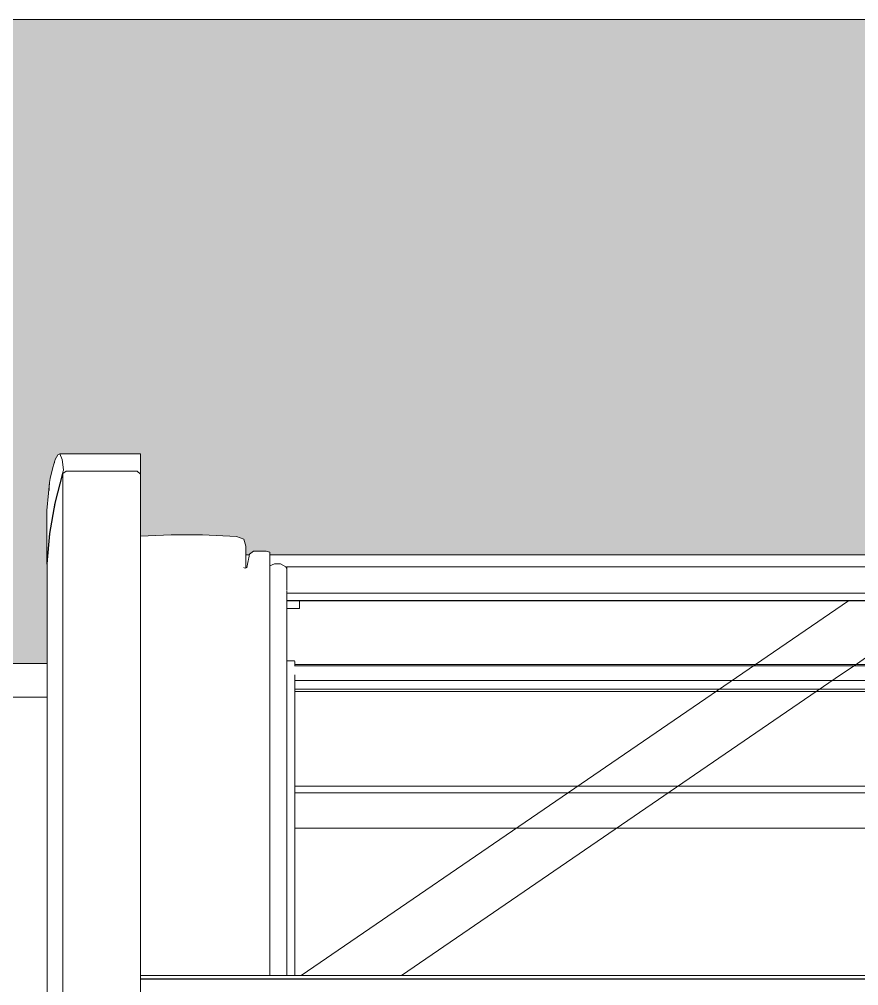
# Model space of a CAD drawing. Header units: metres. Extents: x -208 to 1512, y -277 to 123.
# Drawn here: x 8.61 to 9.045, y -0.899 to -0.399 of the extents above; entities that cross this region are included whole.
import ezdxf

# ---------------------------------------------------------------- set-up
doc = ezdxf.new("R2010")
doc.units = ezdxf.units.M
doc.header["$MEASUREMENT"] = 0
doc.linetypes.add('Wipeout_Contour', pattern=[1, 0, -1])
doc.layers.add('325 Dachfenster', color=7, linetype='Continuous')
doc.layers.add('330 Dachaufbau', color=7, linetype='Continuous')

# ---------------------------------------------------------------- blocks, each defined once
blk = doc.blocks.new('Dachfläche_7_4', base_point=(6.325, -0.39851))
at = {"layer": '330 Dachaufbau', "color": 7, "linetype": 'Continuous', "lineweight": 18, "flags": 128}
blk.add_lwpolyline([(6.325, -0.39851), (12.655, -0.39851)], dxfattribs=at)
at = {"color": 254, "linetype": 'Wipeout_Contour', "lineweight": 0, "ltscale": 38.158556}
blk.add_wipeout([(11.16835, -0.73222), (7.80835, -0.73222), (7.80835, -0.76511), (11.16835, -0.76511)], dxfattribs=at).dxf.layer = '330 Dachaufbau'
at = {"layer": '330 Dachaufbau', "linetype": 'Continuous', "lineweight": 0, "true_color": 0x000000}
h = blk.add_hatch(color=18, dxfattribs=at)
h.paths.add_polyline_path([(6.325, -0.39851), (6.325, -1.51148), (12.655, -1.51148), (12.655, -0.39851)])
h.paths.add_polyline_path([(7.80835, -1.24173), (7.80835, -0.73222), (11.16835, -0.73222), (11.16835, -1.24173)], flags=0)
at = {"layer": '330 Dachaufbau', "color": 7, "linetype": 'Continuous', "lineweight": 18, "flags": 128}
blk.add_lwpolyline([(11.16835, -0.73222), (7.80835, -0.73222)], dxfattribs=at)
at = {"color": 254, "linetype": 'Wipeout_Contour', "lineweight": 0, "ltscale": 38.186837}
blk.add_wipeout([(11.16835, -0.8121), (7.80835, -0.8121), (7.80835, -0.83559), (11.16835, -0.83559)], dxfattribs=at).dxf.layer = '330 Dachaufbau'
at = {"layer": '330 Dachaufbau', "color": 7, "linetype": 'Continuous', "lineweight": 18, "flags": 128}
blk.add_lwpolyline([(7.80835, -0.83559), (11.16835, -0.83559)], dxfattribs=at)
at = {"color": 254, "linetype": 'Wipeout_Contour', "lineweight": 0, "ltscale": 38.173574}
blk.add_wipeout([(11.16835, -0.76511), (7.80835, -0.76511), (7.80835, -0.8121), (11.16835, -0.8121)], dxfattribs=at).dxf.layer = '330 Dachaufbau'
blk = doc.blocks.new('VELUX SlopeRoofBundle[15]_4')
at = {"color": 254, "linetype": 'Wipeout_Contour', "lineweight": 0, "ltscale": 43.16614}
blk.add_wipeout([(8.6243, -0.65301), (8.6243, -0.68065), (8.6256, -0.66489), (8.6256, -0.63845), (8.62507, -0.64404)], dxfattribs=at).dxf.layer = '325 Dachfenster'
at = {"color": 254, "linetype": 'Wipeout_Contour', "lineweight": 0, "ltscale": 34.927067}
blk.add_wipeout([(8.6887, -0.67361), (8.6728, -0.67429), (8.6728, -0.89401), (8.6887, -0.89401)], dxfattribs=at).dxf.layer = '325 Dachfenster'
at = {"color": 254, "linetype": 'Wipeout_Contour', "lineweight": 0, "ltscale": 35.157843}
blk.add_wipeout([(8.7379, -0.674), (8.7379, -0.89401), (8.7398, -0.89401), (8.7398, -0.67466)], dxfattribs=at).dxf.layer = '325 Dachfenster'
at = {"color": 254, "linetype": 'Wipeout_Contour', "lineweight": 0, "ltscale": 53.317421}
blk.add_wipeout([(8.7264, -0.68267), (8.7263, -0.68263), (8.7263, -0.89401), (8.7271, -0.89401), (8.7271, -0.68293), (8.7264, -0.68268)], dxfattribs=at).dxf.layer = '325 Dachfenster'
at = {"color": 254, "linetype": 'Wipeout_Contour', "lineweight": 0, "ltscale": 36.365891}
blk.add_wipeout([(8.7485, -0.68952), (8.7485, -0.69273), (9.3515, -0.69273), (9.3515, -0.68952)], dxfattribs=at).dxf.layer = '325 Dachfenster'
at = {"color": 254, "linetype": 'Wipeout_Contour', "lineweight": 0, "ltscale": 36.368536}
blk.add_wipeout([(8.7486, -0.69974), (9.3514, -0.69974), (9.3514, -0.69965), (8.7486, -0.69965)], dxfattribs=at).dxf.layer = '325 Dachfenster'
at = {"color": 254, "linetype": 'Wipeout_Contour', "lineweight": 0, "ltscale": 34.600574}
blk.add_wipeout([(8.61, -0.74974), (8.5955, -0.74975), (8.5955, -0.75477), (8.61, -0.75477)], dxfattribs=at).dxf.layer = '325 Dachfenster'
at = {"color": 254, "linetype": 'Wipeout_Contour', "lineweight": 0, "ltscale": 52.113056}
blk.add_wipeout([(8.6256, -0.63845), (8.6256, -0.66489), (8.6283, -0.64922), (8.6283, -0.6272), (8.6273, -0.63076), (8.62599, -0.63647)], dxfattribs=at).dxf.layer = '325 Dachfenster'
at = {"color": 254, "linetype": 'Wipeout_Contour', "lineweight": 0, "ltscale": 35.105939}
blk.add_wipeout([(8.7243, -0.67577), (8.7243, -0.89401), (8.7263, -0.89401), (8.7263, -0.68263)], dxfattribs=at).dxf.layer = '325 Dachfenster'
at = {"color": 254, "linetype": 'Wipeout_Contour', "lineweight": 0, "ltscale": 36.368027}
blk.add_wipeout([(8.7486, -0.69624), (8.7486, -0.69965), (9.3514, -0.69965), (9.3514, -0.69624)], dxfattribs=at).dxf.layer = '325 Dachfenster'
at = {"color": 254, "linetype": 'Wipeout_Contour', "lineweight": 0, "ltscale": 98.232204}
blk.add_wipeout([(8.5955, -0.75477), (8.5955, -1.06427), (8.5963, -1.06932), (8.5976, -1.08603), (8.5976, -1.09471), (8.59761, -1.12357), (8.59762, -1.13397), (8.59763, -1.16316), (8.59763, -1.19678), (8.61, -1.19678), (8.61, -0.75477)], dxfattribs=at).dxf.layer = '325 Dachfenster'
at = {"color": 254, "linetype": 'Wipeout_Contour', "lineweight": 0, "ltscale": 35.096816}
blk.add_wipeout([(8.7225, -0.67436), (8.7225, -0.89401), (8.7243, -0.89401), (8.7243, -0.67577)], dxfattribs=at).dxf.layer = '325 Dachfenster'
at = {"color": 254, "linetype": 'Wipeout_Contour', "lineweight": 0, "ltscale": 35.114053}
blk.add_wipeout([(8.7271, -0.68293), (8.7271, -0.89401), (8.7279, -0.89401), (8.7279, -0.68255)], dxfattribs=at).dxf.layer = '325 Dachfenster'
at = {"color": 254, "linetype": 'Wipeout_Contour', "lineweight": 0, "ltscale": 36.367261}
blk.add_wipeout([(8.7486, -0.69537), (8.7486, -0.69584), (9.3514, -0.69584), (9.3514, -0.69537)], dxfattribs=at).dxf.layer = '325 Dachfenster'
at = {"color": 254, "linetype": 'Wipeout_Contour', "lineweight": 0, "ltscale": 34.658259}
blk.add_wipeout([(8.61, -0.75477), (8.6245, -0.75477), (8.6245, -0.74975), (8.61, -0.74974)], dxfattribs=at).dxf.layer = '325 Dachfenster'
at = {"color": 254, "linetype": 'Wipeout_Contour', "lineweight": 0, "ltscale": 35.05814}
blk.add_wipeout([(8.7049, -0.67361), (8.7049, -0.89401), (8.7225, -0.89401), (8.7225, -0.67436)], dxfattribs=at).dxf.layer = '325 Dachfenster'
at = {"color": 254, "linetype": 'Wipeout_Contour', "lineweight": 0, "ltscale": 35.118693}
blk.add_wipeout([(8.7292, -0.67569), (8.7279, -0.68255), (8.7279, -0.89401), (8.7292, -0.89401)], dxfattribs=at).dxf.layer = '325 Dachfenster'
at = {"color": 254, "linetype": 'Wipeout_Contour', "lineweight": 0, "ltscale": 36.367402}
blk.add_wipeout([(8.7486, -0.69624), (9.3514, -0.69624), (9.3514, -0.69584), (8.7486, -0.69584)], dxfattribs=at).dxf.layer = '325 Dachfenster'
at = {"color": 254, "linetype": 'Wipeout_Contour', "lineweight": 0, "ltscale": 93.391228}
blk.add_wipeout([(8.61, -0.75477), (8.61, -1.19678), (8.62237, -1.19678), (8.62237, -1.16316), (8.62238, -1.13397), (8.62239, -1.12357), (8.6224, -1.09471), (8.6224, -1.08603), (8.6237, -1.06932), (8.6245, -1.06427), (8.6245, -0.75477)], dxfattribs=at).dxf.layer = '325 Dachfenster'
at = {"color": 254, "linetype": 'Wipeout_Contour', "lineweight": 0, "ltscale": 34.990745}
blk.add_wipeout([(8.6887, -0.67361), (8.6887, -0.89401), (8.7049, -0.89401), (8.7049, -0.67361)], dxfattribs=at).dxf.layer = '325 Dachfenster'
at = {"color": 254, "linetype": 'Wipeout_Contour', "lineweight": 0, "ltscale": 35.124063}
blk.add_wipeout([(8.7292, -0.67569), (8.7292, -0.89401), (8.7313, -0.89401), (8.7313, -0.674)], dxfattribs=at).dxf.layer = '325 Dachfenster'
at = {"color": 254, "linetype": 'Wipeout_Contour', "lineweight": 0, "ltscale": 72.680069}
blk.add_wipeout([(9.3515, -0.69344), (8.7485, -0.69344), (8.7485, -0.6943), (8.7486, -0.69458), (8.7486, -0.69537), (9.3514, -0.69537), (9.3514, -0.69458), (9.3515, -0.6943)], dxfattribs=at).dxf.layer = '325 Dachfenster'
at = {"color": 254, "linetype": 'Wipeout_Contour', "lineweight": 0, "ltscale": 34.874998}
blk.add_wipeout([(8.6728, -0.66635), (8.6728, -0.67429), (8.6887, -0.67361), (8.6887, -0.66567)], dxfattribs=at).dxf.layer = '325 Dachfenster'
at = {"color": 254, "linetype": 'Wipeout_Contour', "lineweight": 0, "ltscale": 35.006994}
blk.add_wipeout([(8.7049, -0.67361), (8.7225, -0.67436), (8.7225, -0.66642), (8.7049, -0.66567)], dxfattribs=at).dxf.layer = '325 Dachfenster'
at = {"color": 254, "linetype": 'Wipeout_Contour', "lineweight": 0, "ltscale": 62.016139}
blk.add_wipeout([(8.7263, -0.68254), (8.72633, -0.68264), (8.7264, -0.68267), (8.7264, -0.68268), (8.7271, -0.68293), (8.7273, -0.68284), (8.7273, -0.67149)], dxfattribs=at).dxf.layer = '325 Dachfenster'
at = {"color": 254, "linetype": 'Wipeout_Contour', "lineweight": 0, "ltscale": 35.141062}
blk.add_wipeout([(8.7313, -0.674), (8.7313, -0.89401), (8.7379, -0.89401), (8.7379, -0.674)], dxfattribs=at).dxf.layer = '325 Dachfenster'
at = {"color": 254, "linetype": 'Wipeout_Contour', "lineweight": 0, "ltscale": 36.36648}
blk.add_wipeout([(8.7485, -0.69344), (9.3515, -0.69344), (9.3515, -0.69273), (8.7485, -0.69273)], dxfattribs=at).dxf.layer = '325 Dachfenster'
at = {"color": 254, "linetype": 'Wipeout_Contour', "lineweight": 0, "ltscale": 124.354586}
blk.add_wipeout([(8.6243, -0.68065), (8.6245, -0.68084), (8.6245, -0.68065), (8.6258, -0.66489), (8.6285, -0.64922), (8.6325, -0.63384), (8.6343, -0.63261), (8.6711, -0.63261), (8.6728, -0.63422), (8.6728, -0.63242), (8.63272, -0.63242), (8.6323, -0.63384), (8.6283, -0.64922), (8.6256, -0.66489)], dxfattribs=at).dxf.layer = '325 Dachfenster'
at = {"color": 254, "linetype": 'Wipeout_Contour', "lineweight": 0, "ltscale": 34.947844}
blk.add_wipeout([(8.6887, -0.67361), (8.7049, -0.67361), (8.7049, -0.66567), (8.6887, -0.66567)], dxfattribs=at).dxf.layer = '325 Dachfenster'
at = {"color": 254, "linetype": 'Wipeout_Contour', "lineweight": 0, "ltscale": 34.691408}
blk.add_wipeout([(8.7243, -0.67577), (8.7263, -0.68254), (8.7273, -0.67149), (8.7263, -0.66783)], dxfattribs=at).dxf.layer = '325 Dachfenster'
at = {"color": 254, "linetype": 'Wipeout_Contour', "lineweight": 0, "ltscale": 36.361998}
blk.add_wipeout([(8.7398, -0.67999), (9.3602, -0.67999), (9.3602, -0.676), (8.7398, -0.676)], dxfattribs=at).dxf.layer = '325 Dachfenster'
at = {"layer": '325 Dachfenster', "linetype": 'Continuous', "lineweight": 0, "flags": 128}
blk.add_lwpolyline([(8.7398, -0.676), (9.3602, -0.676)], dxfattribs=at)
at = {"color": 254, "linetype": 'Wipeout_Contour', "lineweight": 0, "ltscale": 34.858473}
blk.add_wipeout([(8.6323, -0.62777), (8.6323, -0.63384), (8.63272, -0.63242), (8.63281, -0.63204)], dxfattribs=at).dxf.layer = '325 Dachfenster'
at = {"color": 254, "linetype": 'Wipeout_Contour', "lineweight": 0, "ltscale": 34.743334}
blk.add_wipeout([(8.6245, -0.68065), (8.6245, -1.06427), (8.6258, -1.05607), (8.6258, -0.66489)], dxfattribs=at).dxf.layer = '325 Dachfenster'
at = {"color": 254, "linetype": 'Wipeout_Contour', "lineweight": 0, "ltscale": 26.75382}
blk.add_wipeout([(8.7225, -0.66642), (8.7225, -0.67436), (8.7263, -0.66783)], dxfattribs=at).dxf.layer = '325 Dachfenster'
at = {"color": 254, "linetype": 'Wipeout_Contour', "lineweight": 0, "ltscale": 127.123974}
blk.add_wipeout([(9.3602, -0.67999), (8.7398, -0.67999), (8.7398, -0.6817), (8.7422, -0.6806), (8.7453, -0.6807), (8.7481, -0.6822), (8.7485, -0.6831), (8.7485, -0.68212), (9.3515, -0.68212), (9.3515, -0.6831), (9.3519, -0.6822), (9.3547, -0.6807), (9.3578, -0.6806), (9.3602, -0.6817)], dxfattribs=at).dxf.layer = '325 Dachfenster'
at = {"color": 254, "linetype": 'Wipeout_Contour', "lineweight": 0, "ltscale": 34.728407}
blk.add_wipeout([(8.63097, -0.62373), (8.63218, -0.62659), (8.6728, -0.62659), (8.6728, -0.62373)], dxfattribs=at).dxf.layer = '325 Dachfenster'
at = {"color": 254, "linetype": 'Wipeout_Contour', "lineweight": 0, "ltscale": 26.332757}
blk.add_wipeout([(8.7225, -0.67436), (8.7243, -0.67577), (8.7263, -0.66783)], dxfattribs=at).dxf.layer = '325 Dachfenster'
at = {"color": 254, "linetype": 'Wipeout_Contour', "lineweight": 0, "ltscale": 35.167569}
blk.add_wipeout([(8.7398, -0.6817), (8.7398, -0.89401), (8.7422, -0.89401), (8.7422, -0.6806)], dxfattribs=at).dxf.layer = '325 Dachfenster'
at = {"color": 254, "linetype": 'Wipeout_Contour', "lineweight": 0, "ltscale": 36.363912}
blk.add_wipeout([(9.3515, -0.68212), (8.7485, -0.68212), (8.7485, -0.68725), (9.3515, -0.68725)], dxfattribs=at).dxf.layer = '325 Dachfenster'
at = {"layer": '325 Dachfenster', "linetype": 'Continuous', "lineweight": 0, "flags": 128}
blk.add_lwpolyline([(8.7273, -0.67149), (8.7263, -0.66783)], dxfattribs=at)
at = {"color": 254, "linetype": 'Wipeout_Contour', "lineweight": 0, "ltscale": 69.012387}
blk.add_wipeout([(8.6283, -0.6272), (8.6283, -0.64922), (8.6323, -0.63384), (8.6323, -0.62777), (8.63218, -0.62659), (8.63097, -0.62373), (8.63, -0.62414), (8.6286, -0.6265)], dxfattribs=at).dxf.layer = '325 Dachfenster'
at = {"color": 254, "linetype": 'Wipeout_Contour', "lineweight": 0, "ltscale": 34.519415}
blk.add_wipeout([(8.72437, -0.676), (8.72508, -0.67844), (8.72553, -0.67999), (8.72555, -0.67999)], dxfattribs=at).dxf.layer = '325 Dachfenster'
at = {"color": 254, "linetype": 'Wipeout_Contour', "lineweight": 0, "ltscale": 35.17835}
blk.add_wipeout([(8.7422, -0.6806), (8.7422, -0.89401), (8.7453, -0.89401), (8.7453, -0.6807)], dxfattribs=at).dxf.layer = '325 Dachfenster'
at = {"color": 254, "linetype": 'Wipeout_Contour', "lineweight": 0, "ltscale": 36.365032}
blk.add_wipeout([(8.7485, -0.68952), (9.3515, -0.68952), (9.3515, -0.68725), (8.7485, -0.68725)], dxfattribs=at).dxf.layer = '325 Dachfenster'
at = {"layer": '325 Dachfenster', "linetype": 'Continuous', "lineweight": 0, "flags": 128}
for points in [[(8.63097, -0.62373), (8.6728, -0.62373)], [(8.7422, -0.6806), (8.7398, -0.6817)]]:
    blk.add_lwpolyline(points, dxfattribs=at)
at = {"color": 254, "linetype": 'Wipeout_Contour', "lineweight": 0, "ltscale": 43.880655}
blk.add_wipeout([(8.6728, -0.62659), (8.63218, -0.62659), (8.6323, -0.62777), (8.63281, -0.63204), (8.6728, -0.63204)], dxfattribs=at).dxf.layer = '325 Dachfenster'
at = {"color": 254, "linetype": 'Wipeout_Contour', "lineweight": 0, "ltscale": 43.818596}
blk.add_wipeout([(8.6258, -0.66489), (8.6258, -1.05607), (8.6263, -1.05292), (8.6285, -1.04422), (8.6285, -0.64922)], dxfattribs=at).dxf.layer = '325 Dachfenster'
at = {"color": 254, "linetype": 'Wipeout_Contour', "lineweight": 0, "ltscale": 35.481082}
blk.add_wipeout([(8.7273, -0.676), (8.7273, -0.67999), (8.72839, -0.67999), (8.72914, -0.676)], dxfattribs=at).dxf.layer = '325 Dachfenster'
at = {"color": 254, "linetype": 'Wipeout_Contour', "lineweight": 0, "ltscale": 35.190435}
blk.add_wipeout([(8.7453, -0.6807), (8.7453, -0.89401), (8.7481, -0.89401), (8.7481, -0.6822)], dxfattribs=at).dxf.layer = '325 Dachfenster'
at = {"layer": '325 Dachfenster', "linetype": 'Continuous', "lineweight": 0, "flags": 128}
for points in [[(8.6243, -0.65301), (8.6243, -0.68065)], [(8.7292, -0.67569), (8.7313, -0.674)], [(8.7313, -0.674), (8.7379, -0.674), (8.7398, -0.67466)], [(8.6243, -0.68065), (8.6245, -0.68084)], [(8.6245, -0.68065), (8.6245, -1.06427)], [(8.7273, -0.676), (8.72914, -0.676)], [(8.7453, -0.6807), (8.7422, -0.6806)], [(8.6245, -0.74975), (8.61, -0.74974), (8.5955, -0.74975)]]:
    blk.add_lwpolyline(points, dxfattribs=at)
at = {"color": 254, "linetype": 'Wipeout_Contour', "lineweight": 0, "ltscale": 34.7594}
blk.add_wipeout([(8.63272, -0.63242), (8.6728, -0.63242), (8.6728, -0.63204), (8.63281, -0.63204)], dxfattribs=at).dxf.layer = '325 Dachfenster'
at = {"color": 254, "linetype": 'Wipeout_Contour', "lineweight": 0, "ltscale": 43.429903}
blk.add_wipeout([(8.72555, -0.67999), (8.72553, -0.67999), (8.7263, -0.68263), (8.72633, -0.68264), (8.7263, -0.68254)], dxfattribs=at).dxf.layer = '325 Dachfenster'
at = {"color": 254, "linetype": 'Wipeout_Contour', "lineweight": 0, "ltscale": 52.102934}
blk.add_wipeout([(8.7481, -0.6822), (8.7481, -0.89401), (8.7486, -0.89401), (8.7486, -0.69458), (8.7485, -0.6943), (8.7485, -0.6831)], dxfattribs=at).dxf.layer = '325 Dachfenster'
at = {"layer": '325 Dachfenster', "linetype": 'Continuous', "lineweight": 0, "flags": 128}
for points in [[(8.7481, -0.6822), (8.7453, -0.6807)], [(8.7485, -0.6831), (8.7481, -0.6822)], [(8.7485, -0.68212), (8.7485, -0.68725), (8.7485, -0.68952), (8.7485, -0.69273), (8.7485, -0.69344), (8.7485, -0.6943)], [(8.7485, -0.68212), (9.3515, -0.68212)], [(8.7486, -0.69584), (9.3514, -0.69584)]]:
    blk.add_lwpolyline(points, dxfattribs=at)
at = {"color": 254, "linetype": 'Wipeout_Contour', "lineweight": 0, "ltscale": 68.795268}
blk.add_wipeout([(8.6325, -0.63384), (8.6285, -0.64922), (8.6285, -1.04422), (8.6304, -1.03671), (8.63151, -1.03411), (8.63189, -1.03349), (8.6323, -1.0319), (8.6325, -1.03123)], dxfattribs=at).dxf.layer = '325 Dachfenster'
at = {"color": 254, "linetype": 'Wipeout_Contour', "lineweight": 0, "ltscale": 34.917933}
blk.add_wipeout([(8.6711, -0.63261), (8.6711, -1.03016), (8.6728, -1.03016), (8.6728, -0.63422)], dxfattribs=at).dxf.layer = '325 Dachfenster'
at = {"color": 254, "linetype": 'Wipeout_Contour', "lineweight": 0, "ltscale": 35.504488}
blk.add_wipeout([(8.7273, -0.67999), (8.7273, -0.68284), (8.7279, -0.68255), (8.72839, -0.67999)], dxfattribs=at).dxf.layer = '325 Dachfenster'
at = {"color": 254, "linetype": 'Wipeout_Contour', "lineweight": 0, "ltscale": 36.461155}
blk.add_wipeout([(8.7486, -0.89401), (8.7559, -0.89401), (9.03942, -0.69974), (8.7486, -0.69974)], dxfattribs=at).dxf.layer = '325 Dachfenster'
at = {"layer": '325 Dachfenster', "linetype": 'Continuous', "lineweight": 0, "flags": 128}
for points in [[(8.7273, -0.68284), (8.7273, -0.67149)], [(8.7279, -0.68255), (8.7292, -0.67569)], [(8.72633, -0.68264), (8.7263, -0.68254)], [(8.7264, -0.68267), (8.7264, -0.68268)], [(8.7264, -0.68268), (8.7271, -0.68293)], [(8.7271, -0.68293), (8.7279, -0.68255)], [(8.7486, -0.73098), (8.7525, -0.73098)], [(8.7525, -0.73098), (8.7527, -0.73126)], [(8.7527, -0.73126), (8.7527, -0.73343)]]:
    blk.add_lwpolyline(points, dxfattribs=at)
at = {"color": 254, "linetype": 'Wipeout_Contour', "lineweight": 0, "ltscale": 34.84156}
blk.add_wipeout([(8.6343, -0.63261), (8.6343, -1.03016), (8.6711, -1.03016), (8.6711, -0.63261)], dxfattribs=at).dxf.layer = '325 Dachfenster'
at = {"color": 254, "linetype": 'Wipeout_Contour', "lineweight": 0, "ltscale": 36.402526}
blk.add_wipeout([(9.03942, -0.69974), (8.7559, -0.89401), (9.3441, -0.89401), (9.06058, -0.69974)], dxfattribs=at).dxf.layer = '325 Dachfenster'
at = {"layer": '325 Dachfenster', "linetype": 'Continuous', "lineweight": 0, "flags": 128}
for points in [[(8.6728, -0.63204), (8.6728, -0.62659), (8.6728, -0.62373)], [(8.6711, -0.63261), (8.6728, -0.63422)], [(8.6728, -0.63242), (8.6728, -0.63204)], [(8.6728, -0.63422), (8.6728, -0.63242)], [(8.7263, -0.66783), (8.7225, -0.66642), (8.7049, -0.66567), (8.6887, -0.66567), (8.6728, -0.66635)], [(8.7486, -0.69965), (9.3514, -0.69965)], [(8.7486, -0.69974), (9.3514, -0.69974)], [(8.7551, -0.69974), (8.7551, -0.69982)], [(8.7551, -0.69982), (8.7551, -0.70059)], [(8.7551, -0.70059), (8.7551, -0.7038)], [(8.7551, -0.7038), (8.7486, -0.7038)], [(8.75257, -0.73343), (9.34743, -0.73343)], [(8.7527, -0.73275), (9.3473, -0.73275)], [(8.7527, -0.7411), (9.3473, -0.7411)], [(8.7527, -0.74563), (9.3473, -0.74563)], [(8.7527, -0.74673), (9.3473, -0.74673)], [(8.7527, -0.79585), (9.3473, -0.79585)], [(8.7527, -0.79923), (9.3473, -0.79923)], [(8.7527, -0.81769), (9.3473, -0.81769)]]:
    blk.add_lwpolyline(points, dxfattribs=at)
at = {"color": 254, "linetype": 'Wipeout_Contour', "lineweight": 0, "ltscale": 52.963505}
blk.add_wipeout([(8.6325, -0.63384), (8.6325, -1.03123), (8.63275, -1.03038), (8.63283, -1.03016), (8.6343, -1.03016), (8.6343, -0.63261)], dxfattribs=at).dxf.layer = '325 Dachfenster'
at = {"color": 254, "linetype": 'Wipeout_Contour', "lineweight": 0, "ltscale": 36.44023}
blk.add_wipeout([(9.4272, -0.89401), (8.6728, -0.89401), (8.6728, -0.89575), (9.4272, -0.89575)], dxfattribs=at).dxf.layer = '325 Dachfenster'
at = {"layer": '325 Dachfenster', "linetype": 'Continuous', "lineweight": 0, "flags": 128}
for points in [[(8.6243, -0.65301), (8.62507, -0.64404), (8.6256, -0.63845), (8.62599, -0.63647), (8.6273, -0.63076), (8.6283, -0.6272), (8.6286, -0.6265), (8.63, -0.62414), (8.63097, -0.62373), (8.63218, -0.62659), (8.6323, -0.62777), (8.63281, -0.63204)], [(8.63272, -0.63242), (8.6323, -0.63384), (8.6283, -0.64922), (8.6256, -0.66489), (8.6243, -0.68065)], [(8.6245, -0.68065), (8.6258, -0.66489), (8.6285, -0.64922), (8.6325, -0.63384)], [(8.6325, -0.63384), (8.6343, -0.63261)], [(8.6325, -0.63384), (8.6325, -1.03123)], [(8.63272, -0.63242), (8.63281, -0.63204)], [(8.6343, -0.63261), (8.6711, -0.63261)]]:
    blk.add_lwpolyline(points, dxfattribs=at)
at = {"color": 254, "linetype": 'Wipeout_Contour', "lineweight": 0, "ltscale": 36.440759}
blk.add_wipeout([(8.6728, -0.89652), (9.4272, -0.89652), (9.4272, -0.89593), (8.6728, -0.89593)], dxfattribs=at).dxf.layer = '325 Dachfenster'
at = {"color": 254, "linetype": 'Wipeout_Contour', "lineweight": 0, "ltscale": 36.441669}
blk.add_wipeout([(8.6728, -0.89922), (9.4272, -0.89922), (9.4272, -0.89768), (8.6728, -0.89768)], dxfattribs=at).dxf.layer = '325 Dachfenster'
at = {"color": 254, "linetype": 'Wipeout_Contour', "lineweight": 0, "ltscale": 36.440599}
blk.add_wipeout([(8.6728, -0.89593), (9.4272, -0.89593), (9.4272, -0.89575), (8.6728, -0.89575)], dxfattribs=at).dxf.layer = '325 Dachfenster'
at = {"layer": '325 Dachfenster', "linetype": 'Continuous', "lineweight": 0, "flags": 128}
for points in [[(8.7398, -0.67466), (8.7398, -0.89401)], [(8.7486, -0.69458), (8.7486, -0.89401)], [(9.03942, -0.69974), (8.7559, -0.89401)], [(9.05, -0.7282), (9.04236, -0.73343), (9.03587, -0.73788), (8.80801, -0.89401)], [(8.7527, -0.73814), (8.7527, -0.89401)], [(9.4272, -0.89401), (8.6728, -0.89401)]]:
    blk.add_lwpolyline(points, dxfattribs=at)
at = {"color": 254, "linetype": 'Wipeout_Contour', "lineweight": 0, "ltscale": 36.441119}
blk.add_wipeout([(9.4272, -0.89652), (8.6728, -0.89652), (8.6728, -0.89768), (9.4272, -0.89768)], dxfattribs=at).dxf.layer = '325 Dachfenster'
at = {"layer": '325 Dachfenster', "linetype": 'Continuous', "lineweight": 0, "flags": 128}
for points in [[(8.6728, -0.63422), (8.6728, -1.03016)], [(9.4272, -0.89575), (8.6728, -0.89575)]]:
    blk.add_lwpolyline(points, dxfattribs=at)
blk = doc.blocks.new('Dachfläche_31_4', base_point=(11.26, -0.41767))
at = {"layer": '325 Dachfenster', "color": 7, "linetype": 'Continuous', "lineweight": 13, "true_color": 0xf4f4f4, "flags": 128}
for points in [[(8.7527, -0.83465), (9.3473, -0.83465)], [(9.3473, -0.85476), (8.7527, -0.85476)]]:
    blk.add_lwpolyline(points, dxfattribs=at)
at = {"layer": '325 Dachfenster', "linetype": 'Continuous', "lineweight": 0}
blk.add_blockref('VELUX SlopeRoofBundle[15]_4', (0, 0), dxfattribs=at)

msp = doc.modelspace()

# ---------------------------------------------------------------- block references
at = {"layer": '330 Dachaufbau', "color": 7, "linetype": 'Continuous', "lineweight": 18}
msp.add_blockref('Dachfläche_7_4', (6.325, -0.39851), dxfattribs=at)

# ---------------------------------------------------------------- next in the draw order: block references
at = {"layer": '325 Dachfenster', "color": 7, "linetype": 'Continuous', "lineweight": 13, "true_color": 0xf4f4f4}
msp.add_blockref('Dachfläche_31_4', (11.26, -0.41767), dxfattribs=at)

doc.saveas('drawing.dxf')
